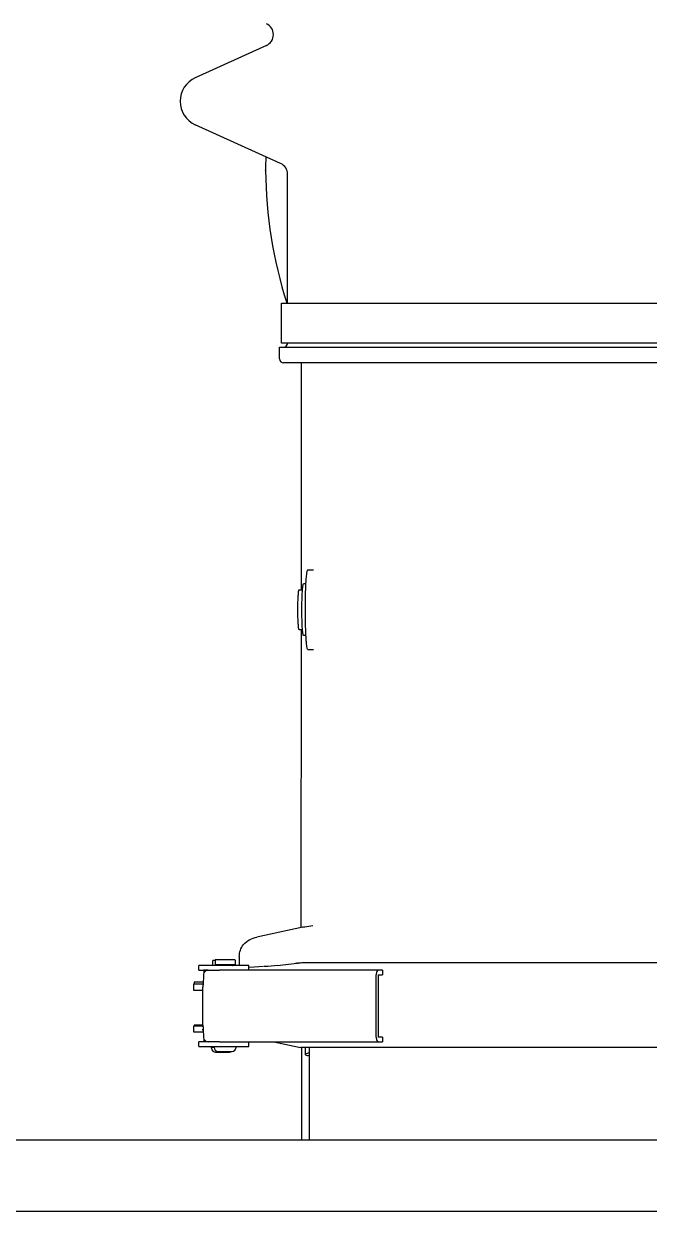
# Model space of a CAD drawing. Header units: millimetres. Extents: x 14017 to 18361, y 6223 to 10695.
# Drawn here: x 17650.9 to 17808.2, y 9008.4 to 9306.8 of the extents above; entities that cross this region are included whole.
import ezdxf

# ---------------------------------------------------------------- set-up
doc = ezdxf.new("R2010")
doc.units = ezdxf.units.MM
doc.header["$LTSCALE"] = 384.175
doc.layers.get('0').update_dxf_attribs({"linetype": 'CONTINUOUS'})
doc.layers.add('02___PRT_ALL_AXES', color=7, linetype='CONTINUOUS')

msp = doc.modelspace()

# ---------------------------------------------------------------- linework, layer by layer
at = {"linetype": 'Continuous'}
for p, q in [((17711.90705, 9301.30203), (17694.02441, 9293.20651)), ((17715.46896, 9271.65553), (17694.02441, 9281.36354)), ((17711.71125, 9269.92212), (17711.70932, 9269.97449)), ((17711.70974, 9269.92211), (17711.70948, 9269.97449)), ((17717.23173, 9236.53502), (17717.23173, 9268.92254)), ((17715.73173, 9226.53502), (17715.73173, 9236.53502)), ((17715.73173, 9236.53502), (17929.73173, 9236.53502)), ((17717.03365, 9236.55401), (17717.01631, 9236.60796)), ((17717.20715, 9236.60976), (17717.19184, 9236.66426)), ((17715.23173, 9222.53502), (17715.23173, 9225.53502)), ((17715.23173, 9225.53502), (17930.23173, 9225.53502)), ((17929.73173, 9226.53502), (17715.73173, 9226.53502)), ((17929.23173, 9221.53502), (17716.23174, 9221.53502)), ((17720.68676, 9164.53502), (17720.6909, 9221.53499)), ((17722.33042, 9169.53502), (17723.73173, 9169.53502)), ((17720.13476, 9164.53502), (17720.97718, 9164.53502)), ((17721.85069, 9165.98502), (17721.23259, 9165.98502)), ((17720.13476, 9154.53502), (17720.97747, 9154.53502)), ((17720.6858, 9079.70358), (17720.68646, 9154.53502)), ((17721.85204, 9153.08502), (17721.23259, 9153.08502)), ((17722.33042, 9149.53502), (17723.73173, 9149.53502)), ((17721.06925, 9079.78731), (17709.50744, 9077.2627)), ((17699.00589, 9071.49012), (17699.00589, 9070.39012)), ((17703.95601, 9071.54012), (17699.05577, 9071.54012)), ((17704.00589, 9071.49012), (17704.00589, 9070.39012)), ((17705.08545, 9072.41653), (17705.08544, 9070.14012)), ((17694.87754, 9068.94012), (17694.87754, 9070.14012)), ((17707.50589, 9070.14012), (17694.878, 9070.14012)), ((17694.878, 9068.94012), (17700.12583, 9068.94012)), ((17696.20713, 9068.92868), (17696.20713, 9068.27818)), ((17697.19611, 9068.92868), (17696.20713, 9068.92868)), ((17698.37754, 9071.29012), (17698.37754, 9070.19012)), ((17699.00589, 9071.34012), (17698.42742, 9071.34012)), ((17699.05576, 9070.34012), (17703.95601, 9070.34012)), ((17699.75589, 9070.29012), (17699.75589, 9070.14012)), ((17741.08251, 9068.94012), (17700.12583, 9068.94012)), ((17703.25589, 9070.29012), (17703.25589, 9070.14012)), ((17703.37754, 9070.34012), (17703.37754, 9070.19012)), ((17707.50589, 9068.94012), (17707.50589, 9070.14012)), ((17714.60715, 9070.13814), (17719.62491, 9070.70578)), ((17719.449, 9070.68734), (17719.23587, 9070.66177)), ((17719.44935, 9070.68512), (17719.62491, 9070.70578)), ((17721.15718, 9070.90129), (17925.07551, 9070.90129)), ((17741.08251, 9068.94012), (17741.08251, 9067.74012)), ((17693.6985, 9065.94012), (17693.6985, 9065.41576)), ((17696.01371, 9065.94012), (17693.6985, 9065.94012)), ((17696.01519, 9065.95978), (17695.99133, 9065.64389)), ((17739.51347, 9052.14012), (17739.51347, 9067.74012)), ((17740.03814, 9067.76338), (17740.03814, 9052.13989)), ((17740.03814, 9067.76338), (17740.83174, 9067.76338)), ((17740.03814, 9067.74012), (17741.08251, 9067.74012)), ((17740.83174, 9067.74012), (17740.83174, 9067.76338)), ((17693.5887, 9065.41576), (17693.5887, 9063.91576)), ((17695.97036, 9065.41576), (17693.58904, 9065.41576)), ((17693.58904, 9063.91576), (17695.85304, 9063.91576)), ((17695.85304, 9064.35131), (17695.85303, 9055.52902)), ((17695.89999, 9064.83722), (17695.88435, 9064.74012)), ((17693.5887, 9054.91576), (17693.5887, 9053.41576)), ((17695.9216, 9054.91576), (17693.58904, 9054.91576)), ((17693.6985, 9055.14012), (17693.6985, 9054.91576)), ((17695.88435, 9055.14012), (17693.6985, 9055.14012)), ((17695.99796, 9054.15502), (17696.03965, 9053.50661)), ((17693.58904, 9053.41576), (17696.043, 9053.41576)), ((17694.87754, 9049.74012), (17694.87754, 9050.94012)), ((17700.12581, 9050.94012), (17694.878, 9050.94012)), ((17696.20713, 9051.60205), (17696.20713, 9050.94012)), ((17700.12581, 9050.94012), (17741.08251, 9050.94012)), ((17707.50589, 9049.74012), (17707.50589, 9050.94012)), ((17707.50589, 9050.92868), (17711.25638, 9050.92868)), ((17713.78237, 9050.94012), (17720.44977, 9049.47239)), ((17740.83174, 9052.13995), (17740.03814, 9052.13988)), ((17741.08242, 9052.14012), (17740.83174, 9052.14012)), ((17741.08251, 9052.14012), (17741.08251, 9050.94012)), ((17694.878, 9049.74012), (17707.50589, 9049.74012)), ((17698.12754, 9049.34012), (17698.12754, 9049.49012)), ((17698.75589, 9049.54012), (17698.17743, 9049.54012)), ((17698.75589, 9049.54012), (17698.75589, 9049.69012)), ((17699.12755, 9048.34012), (17702.62754, 9048.34012)), ((17699.75589, 9048.54012), (17703.25588, 9048.54012)), ((17704.25589, 9049.54012), (17704.25589, 9049.69012)), ((17921.00926, 9049.47243), (17720.44966, 9049.47243)), ((17721.6857, 9049.47243), (17721.68569, 9047.78018)), ((17722.68569, 9047.77984), (17722.68562, 9026.30494)), ((17722.73173, 9026.30494), (17722.73173, 9049.47243)), ((17497.14953, 9026.30494), (18148.31901, 9026.30494)), ((17497.14953, 9008.36511), (18148.31901, 9008.36511))]:
    msp.add_line(p, q, dxfattribs=at)
for points in [[(17697.27738, 9068.94012), (17696.94615, 9068.8935), (17696.64078, 9068.75735), (17696.38478, 9068.5422), (17696.1981, 9068.26476), (17696.09527, 9067.94683), (17696.07735, 9067.74713)], [(17711.20519, 9069.82775), (17708.86194, 9069.66692), (17707.50589, 9069.57499)], [(17714.60715, 9070.13814), (17713.92478, 9070.06375), (17712.22126, 9069.90398), (17711.34245, 9069.83737)], [(17695.99133, 9065.64389), (17695.9657, 9065.36506), (17695.93962, 9065.12826), (17695.91429, 9064.93602), (17695.89928, 9064.83805)], [(17696.07744, 9067.74712), (17696.07579, 9067.55684), (17696.06774, 9067.11882), (17696.05438, 9066.70215), (17696.03649, 9066.31283), (17696.01519, 9065.95978)], [(17695.88435, 9055.14012), (17695.92101, 9054.8964), (17695.95712, 9054.5979), (17695.99796, 9054.15502)], [(17696.03965, 9053.50661), (17696.06894, 9052.71232), (17696.07744, 9052.13312)], [(17696.07735, 9052.1331), (17696.09527, 9051.9334), (17696.1981, 9051.61547), (17696.38478, 9051.33803), (17696.64078, 9051.12288), (17696.94615, 9050.98673), (17697.27738, 9050.94012)]]:
    msp.add_lwpolyline(points, dxfattribs=at)
for centre, radius, start, end in [((17710.66982, 9304.03502), 3, 294.3563913, 65.6436087), ((17696.70508, 9287.28502), 6.5, 114.3563913, 245.6436087), ((17822.7148, 9270.51152), 111.00662, 178.5545733, 180.27719), ((17714.23173, 9268.92254), 3, 0, 65.6436087), ((17823.28214, 9270.61464), 111.57455, 180.3556262, 197.7454595), ((17716.23173, 9226.53502), 1, 292.5, 0), ((17716.23173, 9222.53502), 1, 180, 270), ((17699.05589, 9071.49012), 0.05, 90.1369043, 180), ((17703.95589, 9071.49012), 0.05, 0, 89.8627424), ((17698.42754, 9071.29012), 0.05, 90.1372576, 180), ((17698.42754, 9070.19012), 0.05, 180, 269.8627424), ((17699.05589, 9070.39012), 0.05, 180, 269.8571047), ((17699.70589, 9070.29012), 0.05, 0, 89.8913018), ((17703.30589, 9070.29012), 0.05, 90.1084397, 180), ((17703.32754, 9070.19012), 0.05, 270.1428953, 0), ((17703.95589, 9070.39012), 0.05, 270.1372576, 0), ((17712.90438, 9070.80357), 0.86259, 278.9673629, 279.4195632), ((17719.79407, 9068.55732), 2.15404, 90.980453, 92.1177718), ((17742.00486, 9067.7401), 2.49139, 179.4631567, 179.9996895), ((17698.17754, 9049.49012), 0.05, 90.1330485, 180), ((17699.12754, 9049.34012), 1, 180, 270), ((17698.80589, 9049.69012), 0.05, 112.6047484, 180), ((17699.75589, 9049.54012), 1, 180, 270), ((17702.62754, 9049.34012), 1, 270, 306.6107217), ((17703.25589, 9049.54012), 1, 270, 0), ((17704.20589, 9049.69012), 0.05, 0, 67.4002136), ((17724.09433, 9040.33287), 7.94397, 101.4601652, 102.1035513), ((17723.94594, 9054.52789), 7.22881, 257.5777816, 258.0786951)]:
    msp.add_arc(centre, radius, start, end, dxfattribs=at)
for points, knots in [([(17721.74827, 9155.77735), (17721.72828, 9156.56226), (17721.70211, 9158.16014), (17721.6994, 9160.55064), (17721.73209, 9162.88073), (17721.78869, 9164.72104), (17721.85229, 9166.05928), (17721.90516, 9166.92711), (17721.96349, 9167.68399), (17722.02793, 9168.32144), (17722.0923, 9168.8227), (17722.16655, 9169.19993), (17722.22203, 9169.41232), (17722.2948, 9169.53504), (17722.33044, 9169.53501)], [0, 0, 0, 0, 0.170383908, 0.346775641, 0.518728216, 0.676057817, 0.74628356, 0.809468372, 0.864683476, 0.911126508, 0.948141723, 0.975253058, 0.992265481, 1, 1, 1, 1]), ([(17719.82067, 9159.53502), (17719.82067, 9160.17293), (17719.83123, 9161.09978), (17719.86982, 9162.27671), (17719.90718, 9163.02846), (17719.95227, 9163.63267), (17720.00189, 9164.11409), (17720.05258, 9164.35482), (17720.09677, 9164.53502), (17720.13476, 9164.53502)], [0, 0, 0, 0, 0.380418681, 0.552310297, 0.703136526, 0.82710062, 0.919574204, 0.977342817, 1, 1, 1, 1]), ([(17720.86491, 9162.24483), (17720.8792, 9162.73619), (17720.9131, 9163.61665), (17720.97002, 9164.49616), (17721.00617, 9164.88399)], [0, 0, 0, 0, 0.557921449, 1, 1, 1, 1]), ([(17721.00617, 9164.88399), (17721.02092, 9165.04214), (17721.05003, 9165.31673), (17721.10136, 9165.66033), (17721.15092, 9165.86722), (17721.19294, 9165.96168), (17721.22097, 9165.98501), (17721.23258, 9165.98502)], [0, 0, 0, 0, 0.417529336, 0.724575642, 0.916152048, 0.969472364, 1, 1, 1, 1]), ([(17721.2326, 9153.08503), (17721.22315, 9153.08503), (17721.20026, 9153.10029), (17721.16327, 9153.16841), (17721.12159, 9153.31688), (17721.0766, 9153.56506), (17721.03261, 9153.9069), (17720.99103, 9154.33628), (17720.95279, 9154.84716), (17720.91864, 9155.4314), (17720.87791, 9156.32965), (17720.84264, 9157.55965), (17720.82419, 9159.10888), (17720.82976, 9160.68471), (17720.85002, 9161.733), (17720.86491, 9162.24483)], [0, 0, 0, 0, 0.003078409, 0.008026208, 0.025283259, 0.05281211, 0.090385403, 0.137488599, 0.193420004, 0.257324499, 0.328214797, 0.48645402, 0.658319775, 0.833124807, 1, 1, 1, 1]), ([(17720.13475, 9154.53505), (17720.09675, 9154.53509), (17720.05254, 9154.71521), (17720.00193, 9154.95602), (17719.95225, 9155.43736), (17719.90719, 9156.04159), (17719.86982, 9156.79333), (17719.83123, 9157.97027), (17719.82067, 9158.89712), (17719.82067, 9159.53502)], [0, 0, 0, 0, 0.022660868, 0.080427035, 0.17289629, 0.296855582, 0.447683461, 0.619581593, 1, 1, 1, 1]), ([(17722.3304, 9149.53504), (17722.3124, 9149.53505), (17722.26896, 9149.5712), (17722.20382, 9149.71759), (17722.12701, 9150.03819), (17722.04744, 9150.5707), (17721.97002, 9151.30097), (17721.89952, 9152.2102), (17721.8374, 9153.2802), (17721.78553, 9154.48708), (17721.75954, 9155.3349), (17721.74827, 9155.77735)], [0, 0, 0, 0, 0.008556784, 0.023500209, 0.077185421, 0.16323143, 0.280231804, 0.42579653, 0.596827509, 0.789620799, 1, 1, 1, 1]), ([(17721.06932, 9079.78731), (17721.22051, 9079.82032), (17722.04137, 9079.97243), (17722.87179, 9080.06472), (17723.54804, 9080.13376)], [0, 0, 0, 0, 0.185439078, 1, 1, 1, 1]), ([(17705.08545, 9072.41653), (17705.08545, 9073.45717), (17705.71959, 9075.24372), (17707.6189, 9076.7419), (17708.89464, 9077.12889), (17709.50744, 9077.2627)], [0, 0, 0, 0, 0.441959488, 0.733608857, 1, 1, 1, 1]), ([(17719.62491, 9070.70578), (17719.63997, 9070.70654), (17719.66982, 9070.70805), (17719.69968, 9070.70935), (17719.71447, 9070.70989)], [0, 0, 0, 0, 0.504627653, 1, 1, 1, 1]), ([(17720.06036, 9070.74268), (17720.19068, 9070.76644), (17720.55447, 9070.82675), (17720.92015, 9070.90129), (17721.15718, 9070.90129)], [0, 0, 0, 0, 0.358524145, 1, 1, 1, 1]), ([(17740.03845, 9068.94012), (17739.87655, 9068.94033), (17739.66444, 9068.62256), (17739.54669, 9068.21284), (17739.51502, 9067.91793), (17739.51358, 9067.76345)], [0, 0, 0, 0, 0.359430849, 0.657025765, 1, 1, 1, 1]), ([(17696.02269, 9053.7749), (17696.00399, 9053.80013), (17695.93918, 9053.87813), (17695.83999, 9053.94011), (17695.76856, 9053.94012)], [0, 0, 0, 0, 0.30536798, 1, 1, 1, 1]), ([(17739.51347, 9052.14012), (17739.51347, 9051.9833), (17739.54335, 9051.68306), (17739.66008, 9051.26616), (17739.87382, 9050.9399), (17740.03845, 9050.94012)], [0, 0, 0, 0, 0.342405046, 0.640541049, 1, 1, 1, 1]), ([(17721.68581, 9047.78022), (17721.68574, 9047.7017), (17721.99383, 9047.55789), (17722.21147, 9047.50786), (17722.39092, 9047.46832)], [0, 0, 0, 0, 0.29938305, 1, 1, 1, 1]), ([(17722.42864, 9048.10025), (17722.2398, 9048.05972), (17722.013, 9048.00793), (17721.68589, 9047.86204), (17721.68581, 9047.78022)], [0, 0, 0, 0, 0.70243831, 1, 1, 1, 1]), ([(17722.68569, 9047.77984), (17722.68568, 9047.78241), (17722.68595, 9047.78758), (17722.68679, 9047.79269), (17722.68735, 9047.79522)], [0, 0, 0, 0, 0.496994899, 1, 1, 1, 1])]:
    msp.add_open_spline(points, degree=3, knots=knots, dxfattribs=at)
for points in [[(17720.06036, 9070.74268), (17719.96084, 9070.72453), (17719.85957, 9070.71524), (17719.75847, 9070.71158)], [(17695.88435, 9064.74012), (17695.86607, 9064.61139), (17695.85303, 9064.48133), (17695.85304, 9064.35131)], [(17695.85303, 9055.52902), (17695.85302, 9055.39897), (17695.86607, 9055.26888), (17695.88435, 9055.14012)]]:
    msp.add_open_spline(points, degree=3, dxfattribs=at)
at = {"layer": '02___PRT_ALL_AXES', "linetype": 'Continuous'}
msp.add_line((17720.73135, 9049.47243), (17720.73127, 9026.30494), dxfattribs=at)

doc.saveas('drawing.dxf')
